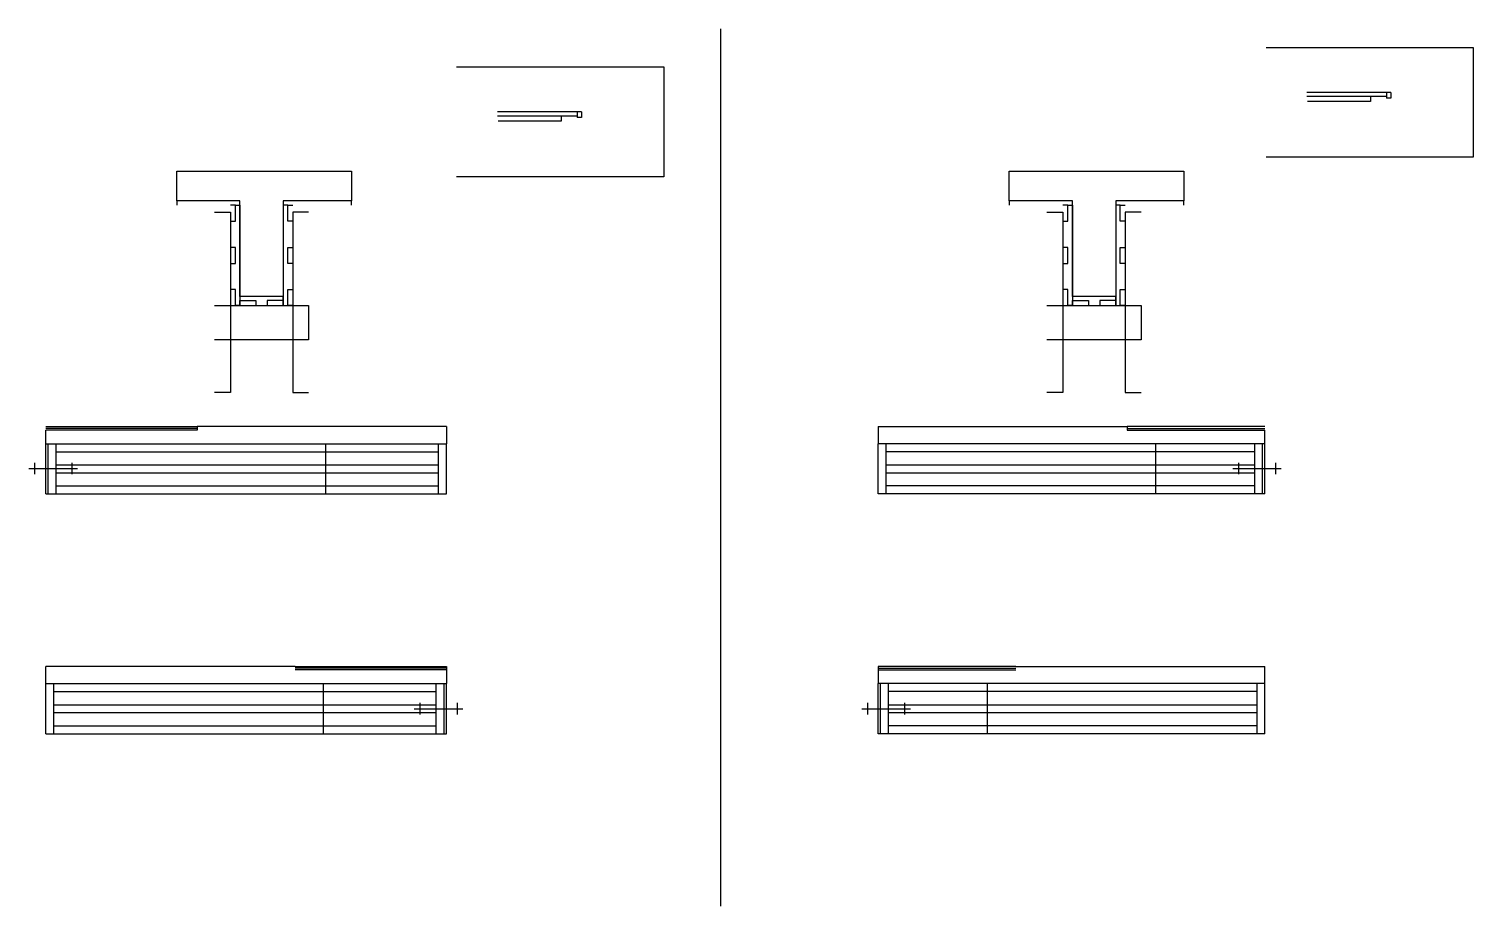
# Model space of a CAD drawing. Header units: metres. Extents: x 2715 to 3985, y 4177 to 4947.
import ezdxf

# ---------------------------------------------------------------- set-up
doc = ezdxf.new("R2010")
doc.units = ezdxf.units.M
for name, color, linetype in [('00 - FELIPE', 7, 'Continuous'), ('CONCRETO', 7, 'Continuous'), ('COTA', 7, 'Continuous'), ('Cotas', 7, 'Continuous'), ('Madeira', 7, 'Continuous'), ('NOMENCLATURA', 7, 'Continuous'), ('Painéis', 7, 'Continuous'), ('SARR_2.2x7', 7, 'Continuous'), ('SARR_3.5x7', 7, 'Continuous'), ('SARR_EDITAR', 7, 'Continuous')]:
    doc.layers.add(name, color=color, linetype=linetype)

msp = doc.modelspace()

# ---------------------------------------------------------------- linework, layer by layer
at = {"layer": '00 - FELIPE', "color": 7, "lineweight": 25}
for p, q in [((3894.6, 4887.9), (3894.6, 4883.6)), ((3183.1, 4870.7), (3183.1, 4866.4))]:
    msp.add_line(p, q, dxfattribs=at)
at = {"layer": 'CONCRETO', "color": 7, "lineweight": 25}
for points in [[(2845.2, 4796.4), (2845.2, 4822.4), (2998.8, 4822.4), (2998.8, 4796.4), (2938.8, 4796.4), (2938.8, 4712.4), (2900.8, 4712.4), (2900.8, 4796.4)], [(3577, 4796.4), (3577, 4822.4), (3730.6, 4822.4), (3730.6, 4796.4), (3670.6, 4796.4), (3670.6, 4712.4), (3632.6, 4712.4), (3632.6, 4796.4)]]:
    msp.add_lwpolyline(points, dxfattribs=at)
at = {"layer": 'COTA', "color": 7, "lineweight": 25}
for p, q in [((3323.3, 4947.4), (3323.3, 4176.6)), ((3082.3, 4597.9), (2863.3, 4597.9)), ((3082.3, 4597.9), (3082.3, 4582.9)), ((3461.8, 4597.9), (3461.8, 4582.9)), ((3461.8, 4597.9), (3680.8, 4597.9)), ((2730.3, 4582.9), (2730.3, 4594.9)), ((3801.8, 4582.9), (3801.8, 4594.9)), ((2730.3, 4372.1), (2730.3, 4387.1)), ((2949.3, 4387.1), (2730.3, 4387.1)), ((3082.3, 4384.1), (3082.3, 4372.1)), ((3461.8, 4384.1), (3461.8, 4372.1)), ((3582.8, 4387.1), (3801.8, 4387.1)), ((3801.8, 4372.1), (3801.8, 4387.1))]:
    msp.add_line(p, q, dxfattribs=at)
at = {"layer": 'Cotas', "color": 7, "lineweight": 25}
for points in [[(3802.8, 4931.1), (3984.8, 4931.1), (3984.8, 4834.6), (3802.8, 4834.6)], [(3091.3, 4914), (3273.3, 4914), (3273.3, 4817.4), (3091.3, 4817.4)]]:
    msp.add_lwpolyline(points, dxfattribs=at)
at = {"layer": 'Madeira', "color": 7, "lineweight": 25}
for p, q in [((3894.6, 4883.6), (3839.3, 4883.6)), ((3183.1, 4866.4), (3127.8, 4866.4))]:
    msp.add_line(p, q, dxfattribs=at)
for points in [[(2892.4, 4778.4), (2896.8, 4778.4), (2896.8, 4792.4), (2892.4, 4792.4)], [(2947.2, 4778.4), (2942.8, 4778.4), (2942.8, 4792.4), (2947.2, 4792.4)], [(3624.2, 4778.4), (3628.6, 4778.4), (3628.6, 4792.4), (3624.2, 4792.4)], [(3679, 4778.4), (3674.6, 4778.4), (3674.6, 4792.4), (3679, 4792.4)], [(2892.4, 4741.4), (2896.8, 4741.4), (2896.8, 4755.4), (2892.4, 4755.4)], [(2947.2, 4741.4), (2942.8, 4741.4), (2942.8, 4755.4), (2947.2, 4755.4)], [(3624.2, 4741.4), (3628.6, 4741.4), (3628.6, 4755.4), (3624.2, 4755.4)], [(3679, 4741.4), (3674.6, 4741.4), (3674.6, 4755.4), (3679, 4755.4)], [(2892.4, 4704.4), (2896.8, 4704.4), (2896.8, 4718.4), (2892.4, 4718.4)], [(2947.2, 4704.4), (2942.8, 4704.4), (2942.8, 4718.4), (2947.2, 4718.4)], [(3624.2, 4704.4), (3628.6, 4704.4), (3628.6, 4718.4), (3624.2, 4718.4)], [(3679, 4704.4), (3674.6, 4704.4), (3674.6, 4718.4), (3679, 4718.4)], [(2900.8, 4704.4), (2900.8, 4708.8), (2914.8, 4708.8), (2914.8, 4704.4)], [(2938.8, 4704.4), (2938.8, 4708.8), (2924.8, 4708.8), (2924.8, 4704.4)], [(3632.6, 4704.4), (3632.6, 4708.8), (3646.6, 4708.8), (3646.6, 4704.4)], [(3670.6, 4704.4), (3670.6, 4708.8), (3656.6, 4708.8), (3656.6, 4704.4)]]:
    msp.add_lwpolyline(points, dxfattribs=at)
at = {"layer": 'NOMENCLATURA', "color": 7, "lineweight": 25}
for p, q in [((2715.3, 4561), (2758.1, 4561)), ((2720.3, 4566), (2720.3, 4556.1)), ((2753.1, 4566), (2753.1, 4556.1)), ((3773.5, 4561), (3816.2, 4561)), ((3778.5, 4566), (3778.5, 4556.1)), ((3811.2, 4566), (3811.2, 4556.1)), ((3059, 4355.1), (3059, 4345.1)), ((3091.7, 4355.1), (3091.7, 4345.1)), ((3452.4, 4355.1), (3452.4, 4345.1)), ((3485.1, 4355.1), (3485.1, 4345.1)), ((3054, 4350.1), (3096.7, 4350.1)), ((3447.4, 4350.1), (3490.1, 4350.1))]:
    msp.add_line(p, q, dxfattribs=at)
at = {"layer": 'Painéis', "color": 7, "lineweight": 25}
for p, q in [((3912.6, 4891.6), (3838.7, 4891.6)), ((3908.6, 4888), (3838.7, 4888)), ((3908.6, 4891.6), (3908.6, 4886.6)), ((3912.6, 4891.6), (3912.6, 4886.6)), ((3912.6, 4886.6), (3908.6, 4886.6)), ((3201.1, 4874.4), (3127.2, 4874.4)), ((3197.1, 4870.8), (3127.2, 4870.8)), ((3197.1, 4874.4), (3197.1, 4869.4)), ((3201.1, 4869.4), (3197.1, 4869.4)), ((3201.1, 4874.4), (3201.1, 4869.4)), ((2730.3, 4582.9), (3082.3, 4582.9)), ((2730.3, 4538.9), (2730.3, 4582.9)), ((2732.3, 4538.9), (2732.3, 4582.9)), ((2976.3, 4538.9), (2976.3, 4582.9)), ((3082.3, 4538.9), (3082.3, 4582.9)), ((3801.8, 4582.9), (3461.8, 4582.9)), ((3461.8, 4538.9), (3461.8, 4582.9)), ((3705.8, 4538.9), (3705.8, 4582.9)), ((3799.8, 4538.9), (3799.8, 4582.9)), ((3801.8, 4538.9), (3801.8, 4582.9)), ((2730.3, 4538.9), (3082.3, 4538.9)), ((3801.8, 4538.9), (3461.8, 4538.9)), ((2730.3, 4372.1), (3082.3, 4372.1)), ((2730.3, 4328.1), (2730.3, 4372.1)), ((2974.3, 4328.1), (2974.3, 4372.1)), ((3080.3, 4328.1), (3080.3, 4372.1)), ((3082.3, 4328.1), (3082.3, 4372.1)), ((3801.8, 4372.1), (3461.8, 4372.1)), ((3461.8, 4328.1), (3461.8, 4372.1)), ((3463.8, 4328.1), (3463.8, 4372.1)), ((3557.8, 4328.1), (3557.8, 4372.1)), ((3801.8, 4328.1), (3801.8, 4372.1)), ((2730.3, 4328.1), (3082.3, 4328.1)), ((3801.8, 4328.1), (3461.8, 4328.1))]:
    msp.add_line(p, q, dxfattribs=at)
for points in [[(2900.8, 4792.4), (2900.8, 4796.4), (2845.2, 4796.4), (2845.2, 4792.4)], [(2896.8, 4792.4), (2900.8, 4792.4), (2900.8, 4704.4), (2896.8, 4704.4)], [(2998.8, 4792.4), (2998.8, 4796.4), (2938.8, 4796.4), (2938.8, 4792.4)], [(2942.8, 4792.4), (2938.8, 4792.4), (2938.8, 4704.4), (2942.8, 4704.4)], [(3632.6, 4792.4), (3632.6, 4796.4), (3577, 4796.4), (3577, 4792.4)], [(3628.6, 4792.4), (3632.6, 4792.4), (3632.6, 4704.4), (3628.6, 4704.4)], [(3730.6, 4792.4), (3730.6, 4796.4), (3670.6, 4796.4), (3670.6, 4792.4)], [(3674.6, 4792.4), (3670.6, 4792.4), (3670.6, 4704.4), (3674.6, 4704.4)], [(2938.8, 4708.8), (2938.8, 4712.4), (2900.8, 4712.4), (2900.8, 4708.8)], [(3670.6, 4708.8), (3670.6, 4712.4), (3632.6, 4712.4), (3632.6, 4708.8)], [(2730.3, 4597.9), (2863.3, 4597.9), (2863.3, 4594.9), (2730.3, 4594.9)], [(3801.8, 4597.9), (3680.8, 4597.9), (3680.8, 4594.9), (3801.8, 4594.9)], [(2949.3, 4387.1), (3082.3, 4387.1), (3082.3, 4384.1), (2949.3, 4384.1)], [(3582.8, 4387.1), (3461.8, 4387.1), (3461.8, 4384.1), (3582.8, 4384.1)]]:
    msp.add_lwpolyline(points, dxfattribs=at)
at = {"layer": 'SARR_2.2x7', "color": 7, "lineweight": 25}
for p, q in [((2739.3, 4538.9), (2739.3, 4582.9)), ((3075.3, 4538.9), (3075.3, 4582.9)), ((3468.8, 4538.9), (3468.8, 4582.9)), ((3792.9, 4538.9), (3792.9, 4582.9)), ((2739.3, 4575.9), (2974.3, 4575.9)), ((2974.3, 4575.9), (3075.3, 4575.9)), ((3705.8, 4575.9), (3468.8, 4575.9)), ((3792.9, 4575.9), (3705.8, 4575.9)), ((2739.3, 4564.4), (2974.3, 4564.4)), ((2974.3, 4564.4), (3075.3, 4564.4)), ((3468.8, 4564.4), (3705.8, 4564.4)), ((3705.8, 4564.4), (3792.9, 4564.4)), ((2739.3, 4557.4), (2974.3, 4557.4)), ((2739.3, 4545.9), (2974.3, 4545.9)), ((2974.3, 4557.4), (3075.3, 4557.4)), ((2974.3, 4545.9), (3075.3, 4545.9)), ((3468.8, 4557.4), (3705.8, 4557.4)), ((3705.8, 4545.9), (3468.8, 4545.9)), ((3705.8, 4557.4), (3792.9, 4557.4)), ((3792.9, 4545.9), (3705.8, 4545.9)), ((2737.3, 4328.1), (2737.3, 4372.1)), ((3073.3, 4328.1), (3073.3, 4372.1)), ((3470.8, 4328.1), (3470.8, 4372.1)), ((3794.9, 4328.1), (3794.9, 4372.1)), ((2737.3, 4365.1), (2974.3, 4365.1)), ((2974.3, 4365.1), (3073.3, 4365.1)), ((3557.8, 4365.1), (3470.8, 4365.1)), ((3794.9, 4365.1), (3557.8, 4365.1)), ((2737.3, 4353.6), (2974.3, 4353.6)), ((2737.3, 4346.6), (2974.3, 4346.6)), ((2974.3, 4353.6), (3073.3, 4353.6)), ((2974.3, 4346.6), (3073.3, 4346.6)), ((3470.8, 4353.6), (3557.8, 4353.6)), ((3470.8, 4346.6), (3557.8, 4346.6)), ((3557.8, 4353.6), (3794.9, 4353.6)), ((3557.8, 4346.6), (3794.9, 4346.6)), ((2737.3, 4335.1), (2974.3, 4335.1)), ((2974.3, 4335.1), (3073.3, 4335.1)), ((3557.8, 4335.1), (3470.8, 4335.1)), ((3794.9, 4335.1), (3557.8, 4335.1))]:
    msp.add_line(p, q, dxfattribs=at)
at = {"layer": 'SARR_3.5x7', "color": 7, "lineweight": 25}
for points in [[(2878.4, 4786.4), (2892.4, 4786.4), (2892.4, 4627.9), (2878.4, 4627.9)], [(2961.2, 4786.4), (2947.2, 4786.4), (2947.2, 4627.9), (2961.2, 4627.9)], [(3610.2, 4786.4), (3624.2, 4786.4), (3624.2, 4627.9), (3610.2, 4627.9)], [(3693, 4786.4), (3679, 4786.4), (3679, 4627.9), (3693, 4627.9)], [(2878.4, 4704.4), (2961.2, 4704.4), (2961.2, 4674.3), (2878.4, 4674.3)], [(3610.2, 4704.4), (3693, 4704.4), (3693, 4674.3), (3610.2, 4674.3)]]:
    msp.add_lwpolyline(points, dxfattribs=at)
at = {"layer": 'SARR_EDITAR', "color": 7, "lineweight": 25}
for p, q in [((2863.3, 4596.4), (2730.3, 4596.4)), ((3680.8, 4596.4), (3801.8, 4596.4)), ((3082.3, 4385.6), (2949.3, 4385.6)), ((3461.8, 4385.6), (3582.8, 4385.6))]:
    msp.add_line(p, q, dxfattribs=at)

doc.saveas('drawing.dxf')
